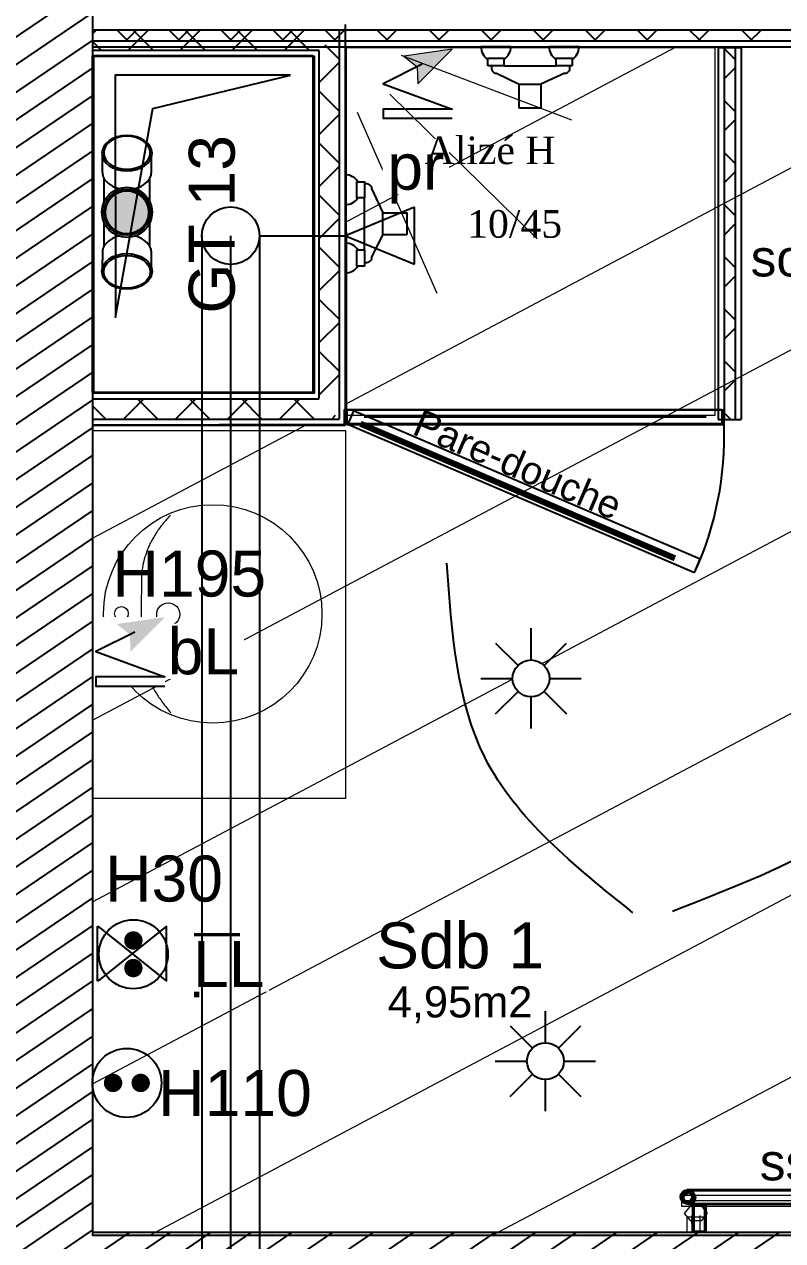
# Model space of a CAD drawing. Header units: millimetres. Extents: x 522027 to 600964, y -380282 to -298602.
# Drawn here: x 582096 to 583744, y -342648 to -340004 of the extents above; entities that cross this region are included whole.
import ezdxf

# ---------------------------------------------------------------- set-up
doc = ezdxf.new("R2010")
doc.units = ezdxf.units.MM
doc.set_wipeout_variables(frame=1)
for name, color, linetype in [('3-BAT C-Niveau -2', 7, 'Continuous'), ('prlm-CHAUFF-CONV', 1, 'Continuous'), ('prlm-EAU-CHU', 42, 'Continuous'), ('prlm-EAU-EF', 161, 'Continuous'), ('prlm-EAU-EUEV', 25, 'Continuous'), ('prlm-GT', 242, 'Continuous'), ('prlm-MOD', 64, 'Continuous')]:
    doc.layers.add(name, color=color, linetype=linetype)
for name, color, linetype, lineweight in [('faux plafond', 9, 'Continuous', 15), ('prlm-ELEC-CFO', 1, 'Continuous', 25), ('prlm-VMC', 82, 'Continuous', 25)]:
    doc.layers.add(name, color=color, linetype=linetype, lineweight=lineweight)
doc.styles.add('Arial', font='arial.ttf')
doc.styles.add('Geneva', font='arial.ttf')
doc.styles.add('Helvetica', font='arial.ttf')
doc.styles.add('prlm-vmc', font='pala.ttf', dxfattribs={"height": 14})
pattern_1 = [(34.276399, (505201.977, 142745.115), (-23.42441, 44.173488), [])]

# ---------------------------------------------------------------- blocks, each defined once
blk = doc.blocks.new('xi.PCHT')
at = {"color": 0, "lineweight": 5}
blk.add_wipeout([(-7.5, -7.5), (7.5, -7.5), (7.5, 7.5), (-7.5, 7.5)], dxfattribs=at).dxf.layer = 'prlm-ELEC-CFO'
at = {"layer": 'prlm-ELEC-CFO', "color": 0, "linetype": 'ByBlock', "lineweight": 5, "const_width": 2}
for points in [[(-4, 0, 1), (-2, 0, 1)], [(2, 0, 1), (4, 0, 1)]]:
    blk.add_lwpolyline(points, format="xyb", close=True, dxfattribs=at)
at = {"layer": 'prlm-ELEC-CFO', "color": 0, "linetype": 'ByBlock', "lineweight": -2}
blk.add_circle((0, 0), 7.5, dxfattribs=at)
blk = doc.blocks.new('Groupe-40-1')
at = {"color": 7, "linetype": 'Continuous', "lineweight": 9}
for p, q in [((16793.42, -46216.47), (16744.29, -46225.77)), ((16792.26, -46223.58), (16791.59, -46220.06)), ((16790.54, -46223.9), (16789.95, -46220.8)), ((16747.69, -46232.02), (16747.03, -46228.57)), ((16749.41, -46231.69), (16748.73, -46228.11))]:
    blk.add_line(p, q, dxfattribs=at)
at = {"color": 7, "linetype": 'Continuous', "lineweight": 9, "flags": 128}
for points in [[(16793.65, -46217.67), (16744.52, -46226.98), (16744.06, -46224.56), (16793.19, -46215.26)], [(16793.21, -46219.26), (16791.64, -46218), (16789.15, -46218.5), (16788.22, -46220.26), (16789.79, -46221.52), (16792.28, -46221.02)], [(16745.29, -46228.34), (16746.85, -46229.61), (16749.34, -46229.11), (16750.27, -46227.35), (16748.71, -46226.08), (16746.22, -46226.58)], [(16750.27, -46231.53), (16746.68, -46232.21), (16746.07, -46228.97), (16749.65, -46228.3)]]:
    blk.add_lwpolyline(points, close=True, dxfattribs=at)
at = {"color": 7, "linetype": 'Continuous', "lineweight": 13, "flags": 128}
blk.add_lwpolyline([(16793.12, -46223.42), (16789.61, -46224.08), (16789.01, -46220.89), (16792.52, -46220.23)], close=True, dxfattribs=at)
at = {"color": 7, "insert": (16764.08, -46209.33), "char_height": 7.993, "width": 24.9991, "attachment_point": 2, "rotation": 10.6809, "line_spacing_factor": 1.060906, "style": 'Geneva'}
blk.add_mtext('ss', dxfattribs=at)
blk = doc.blocks.new('Groupe-41-1')
at = {"color": 7, "linetype": 'Continuous', "lineweight": 13, "flags": 128}
blk.add_lwpolyline([(16602.12, -46163.65), (16587.21, -46085.05), (16641.24, -46074.8), (16656.16, -46153.4)], close=True, dxfattribs=at)
at = {"color": 7, "linetype": 'Continuous', "lineweight": 13}
for centre, major_axis in [((16620.33, -46119.37), (-23.33, -4.43)), ((16610.85, -46121.28), (-0.47, 2.46)), ((16600.81, -46122.97), (-0.28, 1.47))]:
    blk.add_ellipse(centre, major_axis=major_axis, ratio=1, dxfattribs=at)
blk.add_open_spline([(16607.34, -46099.98), (16602.36, -46107.51), (16605.17, -46122.86), (16607.78, -46136.1), (16615.35, -46142.17)], degree=2, dxfattribs=at)
blk = doc.blocks.new('Groupe-42-1')
at = {"color": 7, "linetype": 'Continuous', "lineweight": 18}
for p, q in [((16637.99, -45992.43), (16676.97, -45999.33)), ((16637.11, -46001.18), (16674.43, -46026.15)), ((16630.87, -46006.35), (16655.22, -46041.81))]:
    blk.add_line(p, q, dxfattribs=at)
at = {"color": 7, "linetype": 'Continuous', "lineweight": 13, "flags": 128}
blk.add_lwpolyline([(16640.91, -46071.55), (16626.02, -45992.95), (16704.63, -45978.06), (16719.51, -46056.67)], close=True, dxfattribs=at)
blk = doc.blocks.new('Groupe-59-1')
at = {"color": 7, "linetype": 'Continuous', "lineweight": 13}
for p, q in [((16517.17, -46011.34), (16554.1, -46004.36)), ((16580.12, -46141.91), (16554.03, -46004.37)), ((16517.17, -46011.34), (16488.7, -46035.89)), ((16580.12, -46141.91), (16517.17, -46011.34)), ((16580.12, -46141.91), (16488.75, -46035.84))]:
    blk.add_line(p, q, dxfattribs=at)
at = {"color": 7, "linetype": 'Continuous', "lineweight": 13, "flags": 128}
blk.add_lwpolyline([(16393.45, -46177.32), (16367.36, -46039.77), (16554.03, -46004.37), (16580.12, -46141.91)], close=True, dxfattribs=at)
blk = doc.blocks.new('xi.tsl-050-050')
at = {"layer": 'prlm-CHAUFF-CONV', "linetype": 'ByBlock', "lineweight": -2}
h = blk.add_hatch(color=0, dxfattribs=at)
edge = h.paths.add_edge_path()
edge.add_arc((-23.5, 7.5), 1.5, 0, 360)
edge = h.paths.add_edge_path(flags=17)
edge.add_arc((-23.5, 7.5), 1, 0, 360)
edge = h.paths.add_edge_path()
edge.add_arc((23.5, 7.5), 1.5, 0, 360)
edge = h.paths.add_edge_path(flags=17)
edge.add_arc((23.5, 7.5), 1, 0, 360)
at = {"layer": 'prlm-CHAUFF-CONV', "color": 0, "linetype": 'ByBlock', "lineweight": -2, "flags": 128}
for points in [[(23.5, 9), (-23.5, 9)], [(23.5, 6), (-23.5, 6)]]:
    blk.add_lwpolyline(points, dxfattribs=at)
at = {"layer": 'prlm-CHAUFF-CONV', "color": 0, "linetype": 'ByBlock', "lineweight": -2}
for points in [[(-19.73, 0), (-22.27, 0), (-22.27, 6), (-19.73, 6)], [(19.73, 0), (22.27, 0), (22.27, 6), (19.73, 6)]]:
    blk.add_lwpolyline(points, close=True, dxfattribs=at)
for centre, radius in [((-23.5, 7.5), 1.5), ((-23.5, 7.5), 1), ((23.5, 7.5), 1.5), ((23.5, 7.5), 1)]:
    blk.add_circle(centre, radius, dxfattribs=at)
blk = doc.blocks.new('xi.LL')
at = {"color": 0, "lineweight": 5}
blk.add_wipeout([(-7.5, -7.5), (7.5, -7.5), (7.5, 7.5), (-7.5, 7.5)], dxfattribs=at).dxf.layer = 'prlm-ELEC-CFO'
at = {"layer": 'prlm-ELEC-CFO', "color": 0, "linetype": 'ByBlock', "lineweight": 5, "const_width": 2}
for points in [[(-4, 0, 1), (-2, 0, 1)], [(2, 0, 1), (4, 0, 1)]]:
    blk.add_lwpolyline(points, format="xyb", close=True, dxfattribs=at)
at = {"layer": 'prlm-ELEC-CFO', "color": 0, "linetype": 'ByBlock', "lineweight": -2}
blk.add_circle((0, 0), 7.5, dxfattribs=at)
blk = doc.blocks.new('xi.PR')
at = {"layer": 'prlm-ELEC-CFO', "lineweight": 5}
blk.add_hatch(color=0, dxfattribs=at).paths.add_polyline_path([(-3, 6), (-0.1, 3.7), (0, 0), (7.5, 7.5)])
at = {"layer": 'prlm-ELEC-CFO', "color": 0, "lineweight": 5, "flags": 128}
blk.add_lwpolyline([(-3, 6), (-0.1, 3.7), (0, 0), (7.5, 7.5)], close=True, dxfattribs=at)
at = {"layer": 'prlm-ELEC-CFO', "color": 0}
blk.add_lwpolyline([(0.95, 4.23), (-7.5, 0), (7.5, -5.5), (-7.5, -5.5), (-7.5, -7.5), (7.5, -7.5)], dxfattribs=at)
blk = doc.blocks.new('xi.SPOT')
at = {"color": 0, "lineweight": 5}
blk.add_wipeout([(-4, 0), (-2.83, -2.83), (0, -4), (2.83, -2.83), (4, 0), (2.83, 2.83), (0, 4), (-2.83, 2.83)], dxfattribs=at).dxf.layer = 'prlm-ELEC-CFO'
at = {"layer": 'prlm-ELEC-CFO', "color": 0, "linetype": 'ByBlock', "lineweight": -2, "flags": 128}
for points in [[(0, 10.88), (0, 4)], [(-7.69, 7.69), (-2.83, 2.83)], [(7.69, 7.69), (2.83, 2.83)], [(-10.88, 0), (-4, 0)], [(4, 0), (10.88, 0)], [(-2.83, -2.83), (-7.69, -7.69)], [(0, -4), (0, -10.88)], [(2.83, -2.83), (7.69, -7.69)]]:
    blk.add_lwpolyline(points, dxfattribs=at)
at = {"layer": 'prlm-ELEC-CFO', "color": 0, "linetype": 'ByBlock', "lineweight": -2}
blk.add_circle((0, 0), 4, dxfattribs=at)
blk = doc.blocks.new('xi.BL')
at = {"color": 0, "lineweight": 5}
blk.add_wipeout([(-7.5, -7.5), (7.5, -7.5), (7.5, 7.5), (-7.5, 7.5)], dxfattribs=at).dxf.layer = 'prlm-ELEC-CFO'
at = {"layer": 'prlm-ELEC-CFO', "lineweight": 5}
blk.add_hatch(color=0, dxfattribs=at).paths.add_polyline_path([(-3, 6), (-0.1, 3.7), (0, 0), (7.5, 7.5)])
at = {"layer": 'prlm-ELEC-CFO', "color": 0}
blk.add_lwpolyline([(0.95, 4.23), (-7.5, 0), (7.5, -5.5), (-7.5, -5.5), (-7.5, -7.5), (7.5, -7.5)], dxfattribs=at)
blk = doc.blocks.new('xi.dchrob')
at = {"layer": 'prlm-MOD', "color": 161}
for p, q in [((8.16, -2.3), (8.16, 2.3)), ((13.38, 1.16), (13.38, -1.16))]:
    blk.add_line(p, q, dxfattribs=at)
for points in [[(0, 10.66), (0, 4.16)], [(4.19, -5.66), (4.19, 5.66)], [(5.77, 7.56), (8.16, 2.38)], [(5.77, -7.26), (8.16, -2.37)], [(0, -4.16), (0, -10.66)]]:
    blk.add_lwpolyline(points, dxfattribs=at)
for points in [[(2.5, 9.16), (4.19, 9.16), (4.19, 5.66), (2.5, 5.66)], [(13.38, -2.37), (8.16, -2.37), (8.16, 2.38), (13.38, 2.38)], [(2.5, -5.66), (4.19, -5.66), (4.19, -9.16), (2.5, -9.16)]]:
    blk.add_lwpolyline(points, close=True, dxfattribs=at)
for centre, radius, start, end in [((0, 7.41), 3.25, 32.579, 90), ((4.65, 7.56), 1.13, 0, 114.0743), ((0, 7.41), 3.25, 270, 327.421), ((0, -7.41), 3.25, 32.579, 90), ((4.65, -7.26), 1.13, 245.9257, 360), ((0, -7.41), 3.25, 270, 327.421)]:
    blk.add_arc(centre, radius, start, end, dxfattribs=at)

msp = doc.modelspace()

# ---------------------------------------------------------------- hatches: boundary and pattern name
h = msp.add_hatch()
h.set_pattern_fill('02_ISOLANT', color=256, scale=10, angle=-180.0036, style=0, pattern_type=2)
h.set_pattern_definition([(224.996399, (505019.33, 142779.7), (56.564987, -56.572098), []), (314.996399, (505019.33, 142779.7), (-56.572098, -56.564987), [])])
h.paths.add_polyline_path([(584454.7, -340040.8), (584454.7, -340016.8), (582243.6, -340016.6), (582243.6, -340040.6)])
h = msp.add_hatch()
h.set_pattern_fill('02_ISOLANT', color=256, scale=10, angle=-180, style=0, pattern_type=2)
h.set_pattern_definition([(224.999993, (505019.33, 142779.7), (56.568536, -56.568549), []), (314.999993, (505019.33, 142779.7), (-56.568549, -56.568536), [])])
h.paths.add_polyline_path([(582736.5, -340060.6), (582780.5, -340016.6), (582243.6, -340016.6), (582243.6, -340060.6)])
h = msp.add_hatch()
h.set_pattern_fill('02_ISOLANT', color=256, scale=10, angle=90.0046, style=0, pattern_type=2)
h.set_pattern_definition([(135.00462, (505019.33, 142779.7), (-56.563982, -56.573103), []), (225.00462, (505019.33, 142779.7), (-56.573103, 56.563982), [])])
h.paths.add_polyline_path([(582736.5, -340816.8), (582780.5, -340860.6), (582780.5, -340016.9), (582736.5, -340060.9)])
h = msp.add_hatch()
h.set_pattern_fill('02_ISOLANT', color=256, scale=10, angle=-90, style=0, pattern_type=2)
h.set_pattern_definition([(314.999993, (505019.33, 142779.7), (56.568549, 56.568536), []), (44.999993, (505019.33, 142779.7), (56.568536, -56.568549), [])])
h.paths.add_polyline_path([(583640.5, -340054), (583616.5, -340054), (583616.5, -340863.2), (583640.5, -340863.2)])
h = msp.add_hatch()
h.set_pattern_fill('02_ISOLANT', color=256, scale=10, style=0, pattern_type=2)
h.set_pattern_definition([(44.999993, (505019.33, 142779.7), (-56.568536, 56.568549), []), (134.999993, (505019.33, 142779.7), (56.568549, 56.568536), [])])
h.paths.add_polyline_path([(582243.4, -340818.1), (582243.4, -340862.1), (582780.5, -340862.1), (582736.6, -340818.1)])
at = {"layer": '3-BAT C-Niveau -2'}
h = msp.add_hatch(dxfattribs=at)
h.set_pattern_fill('MURS MACONNERIE-2', color=256, scale=10, angle=-10.7236, style=0, pattern_type=2)
h.set_pattern_definition(pattern_1)
h.paths.add_polyline_path([(577428.1, -342629.2), (577428.1, -342809.2), (584857, -342809.2), (584857, -342629.2)])
at = {"layer": 'prlm-CHAUFF-CONV'}
h = msp.add_hatch(color=256, dxfattribs=at)
edge = h.paths.add_edge_path()
edge.add_arc((583536.6, -342552.7), 15, 0, 360)
edge = h.paths.add_edge_path(flags=17)
edge.add_arc((583536.6, -342552.7), 10, 0, 360)
edge = h.paths.add_edge_path()
edge.add_arc((584006.6, -342552.7), 15, 0, 360)
edge = h.paths.add_edge_path(flags=17)
edge.add_arc((584006.6, -342552.7), 10, 0, 360)
at = {"layer": 'prlm-EAU-EUEV'}
h = msp.add_hatch(color=256, dxfattribs=at)
edge = h.paths.add_edge_path()
edge.add_arc((582318.7, -340412.5), 50, 352.573, 712.573)
h = msp.add_hatch(color=256, dxfattribs=at)
edge = h.paths.add_edge_path()
edge.add_arc((582319.7, -340412), 50, 352.573, 712.573)

# ---------------------------------------------------------------- linework, layer by layer
for p, q in [((584454.7, -340016.8), (582243.6, -340016.6)), ((584454.7, -340016.8), (582243.6, -340016.6)), ((582780.5, -340016.6), (582243.6, -340016.6)), ((582780.5, -340016.6), (582243.6, -340016.6)), ((582780.5, -340860.6), (582780.5, -340016.9)), ((582780.5, -340860.6), (582780.5, -340016.9)), ((582793.5, -340873.6), (582793.5, -340003.9)), ((584454.7, -340040.8), (582243.6, -340040.6)), ((584454.7, -340040.8), (582243.6, -340040.6)), ((584454.7, -340053.8), (582243.6, -340053.6)), ((584454.7, -340053.8), (582243.6, -340053.6)), ((582736.5, -340060.6), (582243.6, -340060.6)), ((582736.5, -340060.6), (582243.6, -340060.6)), ((582723.5, -340073.6), (582243.6, -340073.6)), ((582723.5, -340073.6), (582243.6, -340073.6)), ((582723.5, -340803.8), (582723.5, -340073.9)), ((582723.5, -340803.8), (582723.5, -340073.9)), ((582736.5, -340816.8), (582736.5, -340060.9)), ((582736.5, -340816.8), (582736.5, -340060.9)), ((583603.5, -340054), (583603.5, -340863.2)), ((583603.5, -340054), (583653.5, -340054)), ((583616.5, -340054), (583616.5, -340863.2)), ((583616.5, -340054), (583616.5, -340863.2)), ((583640.5, -340054), (583640.5, -340863.2)), ((583640.5, -340054), (583640.5, -340863.2)), ((583653.5, -340054), (583653.5, -340863.2)), ((583653.5, -340054), (583653.5, -340863.2)), ((582243.4, -340805.1), (582723.6, -340805.1)), ((582243.4, -340805.1), (582723.6, -340805.1)), ((582243.4, -340818.1), (582736.6, -340818.1)), ((582243.4, -340818.1), (582736.6, -340818.1)), ((582243.4, -340862.1), (582780.5, -340862.1)), ((582243.4, -340862.1), (582780.5, -340862.1)), ((583603.5, -340863.2), (583653.5, -340863.2)), ((582243.4, -340875.1), (582793.4, -340875.1))]:
    msp.add_line(p, q)
at = {"flags": 128}
msp.add_lwpolyline([(582674.1, -340114.3), (582293.5, -340114.2), (582293.6, -340640.2), (582375.1, -340186.5)], close=True, dxfattribs=at)
at = {"layer": '3-BAT C-Niveau -2'}
for p, q in [((582243.6, -342629.2), (584857, -342629.2)), ((582293.7, -342629.2), (583020.9, -342629.2)), ((583200.9, -342629.2), (584857, -342629.2))]:
    msp.add_line(p, q, dxfattribs=at)
at = {"layer": 'prlm-CHAUFF-CONV'}
for p, q in [((584006.6, -342537.7), (583536.6, -342537.7)), ((584006.6, -342567.7), (583536.6, -342567.7)), ((583548.9, -342627.7), (583548.9, -342567.7)), ((583548.9, -342567.7), (583574.2, -342567.7)), ((583574.2, -342567.7), (583574.2, -342627.7)), ((583574.2, -342627.7), (583548.9, -342627.7))]:
    msp.add_line(p, q, dxfattribs=at)
for radius in [15, 10]:
    msp.add_circle((583536.6, -342552.7), radius, dxfattribs=at)
at = {"layer": 'prlm-EAU-CHU'}
for p, q in [((582265.2, -340291.6), (582265.2, -340325.9)), ((582372.1, -340325.9), (582372.1, -340291.6)), ((582268.7, -340338.1), (582268.7, -340390.8)), ((582368.7, -340390.8), (582368.7, -340338.1)), ((582268.7, -340434.1), (582268.7, -340486.8)), ((582368.7, -340486.8), (582368.7, -340434.1)), ((582265.3, -340499), (582265.2, -340533.3)), ((582372.1, -340533.3), (582372.1, -340499))]:
    msp.add_line(p, q, dxfattribs=at)
for radius in [54.5, 46.9]:
    msp.add_circle((582318.7, -340412.5), radius, dxfattribs=at)
for centre, radius, start, end in [((582294.2, -340324.4), 28.9, 182.8974, 208.4284), ((582310.3, -340312.6), 48.8, 211.5916, 260.0243), ((582327.1, -340312.6), 48.8, 279.9757, 328.4084), ((582343.2, -340324.4), 28.9, 331.5716, 357.1026), ((582310.3, -340512.3), 48.8, 99.9757, 148.4084), ((582327.1, -340512.3), 48.8, 31.5916, 80.0243), ((582294.2, -340500.5), 28.9, 151.5716, 177.1026), ((582343.2, -340500.5), 28.9, 2.8974, 28.4284)]:
    msp.add_arc(centre, radius, start, end, dxfattribs=at)
at = {"layer": 'prlm-EAU-CHU', "extrusion": (0, 0, -1)}
for centre, major_axis, ratio in [((582318.7, -340284.1), (-54.5, 0), 0.707316), ((582318.7, -340283), (-50.5, 0), 0.706972)]:
    msp.add_ellipse(centre, major_axis=major_axis, ratio=ratio, dxfattribs=at)
at = {"layer": 'prlm-EAU-CHU'}
for centre, major_axis, ratio in [((582318.7, -340540.8), (-54.5, 0), 0.707316), ((582318.7, -340541.9), (-50.5, 0), 0.706972)]:
    msp.add_ellipse(centre, major_axis=major_axis, ratio=ratio, dxfattribs=at)
at = {"layer": 'prlm-EAU-EUEV'}
for centre in [(582318.7, -340412.5), (582319.7, -340412)]:
    msp.add_circle(centre, 50, dxfattribs=at)
at = {"layer": 'prlm-ELEC-CFO'}
for points in [[(583418.6, -341935), (583097, -341598), (583014, -341175.4)], [(584125.5, -341172.9), (584059.1, -341572.1), (583504.2, -341932.4)]]:
    msp.add_spline(points, degree=3, dxfattribs=at)
at = {"layer": 'prlm-GT'}
for p, q in [((582723.5, -340072.2), (582243.3, -340072.2)), ((582243.3, -340072.2), (582243.3, -340803.7)), ((582723.5, -340803.7), (582723.5, -340072.2)), ((582243.3, -340803.7), (582723.5, -340803.7))]:
    msp.add_line(p, q, dxfattribs=at)
msp.add_lwpolyline([(582246.1, -340805.1), (582726.2, -340805.1), (582726.2, -340073.6), (582246.1, -340073.6)], close=True, dxfattribs=at)
at = {"layer": 'prlm-MOD'}
for p, q in [((583153.1, -340052.5), (583088.1, -340052.5)), ((583103.1, -340094.4), (583103.1, -340077.5)), ((583103.1, -340077.5), (583138.1, -340077.5)), ((583138.1, -340077.5), (583138.1, -340094.4)), ((583301.4, -340052.5), (583236.4, -340052.5)), ((583251.4, -340094.4), (583251.4, -340077.5)), ((583251.4, -340077.5), (583286.4, -340077.5)), ((583286.4, -340077.5), (583286.4, -340094.4)), ((583138.1, -340094.4), (583103.1, -340094.4)), ((583138.1, -340094.4), (583251.4, -340094.4)), ((583286.4, -340094.4), (583251.4, -340094.4)), ((583122.2, -340110.3), (583171, -340134.1)), ((583270.4, -340110.3), (583218.5, -340134.1)), ((583171, -340186.3), (583171, -340134.1)), ((583171, -340134.1), (583218.5, -340134.1)), ((583171.7, -340134.1), (583217.8, -340134.1)), ((583218.5, -340134.1), (583218.5, -340186.3)), ((583218.5, -340186.3), (583171, -340186.3)), ((583206.4, -340186.3), (583183.1, -340186.3))]:
    msp.add_line(p, q, dxfattribs=at)
at = {"layer": 'prlm-MOD', "ltscale": 50}
for p, q in [((582791.9, -340872.5), (582791.9, -340841.4)), ((582791.9, -340841.4), (583611.9, -340841.4)), ((583611.9, -340841.4), (583611.9, -340872.5)), ((582834, -340857), (583577.5, -340857)), ((583577.5, -340857), (583577.5, -340857)), ((583611.9, -340872.5), (582791.9, -340872.5))]:
    msp.add_line(p, q, dxfattribs=at)
for points in [[(583616.5, -340874), (583616.5, -340842.8), (582796.4, -340842.8), (582796.4, -340874)], [(583552.5, -341195.4), (583564.8, -341166.8), (582810.9, -340844.1), (582798.6, -340872.7)]]:
    msp.add_lwpolyline(points, close=True, dxfattribs=at)
at = {"layer": 'prlm-MOD', "ltscale": 50, "const_width": 13.3}
msp.add_lwpolyline([(583509.8, -341164.6), (582826.2, -340872), (582826.2, -340872)], dxfattribs=at)
at = {"layer": 'prlm-MOD'}
for centre, radius, start, end in [((583120.6, -340052.5), 32.5, 180, 237.421), ((583120.6, -340052.5), 32.5, 302.579, 0), ((583268.9, -340052.5), 32.5, 180, 237.421), ((583268.9, -340052.5), 32.5, 302.579, 0), ((583122.2, -340099), 11.3, 155.9257, 270), ((583270.4, -340099), 11.3, 270, 24.0743), ((582904.9, -340899.4), 712.1, 335.4356, 2.0473)]:
    msp.add_arc(centre, radius, start, end, dxfattribs=at)
at = {"layer": 'prlm-VMC'}
for p, q in [((582606.6, -340463.3), (582793.5, -340463.3)), ((582793.5, -340463.3), (582943.6, -340525))]:
    msp.add_line(p, q, dxfattribs=at)
msp.add_circle((582544.1, -340463.3), 62.5, dxfattribs=at)
msp.add_solid([(582803.5, -340463.3), (582933.6, -340411.6), (582933.6, -340515), (582803.5, -340463.3)], dxfattribs=at)

# ---------------------------------------------------------------- block references
at = {"xscale": 10, "yscale": 10, "zscale": 10, "rotation": 349.2763985886067}
for name in ['Groupe-59-1', 'Groupe-42-1', 'Groupe-41-1', 'Groupe-40-1']:
    msp.add_blockref(name, (505019.3, 142779.7), dxfattribs=at)
at = {"layer": 'prlm-CHAUFF-CONV', "xscale": 10, "yscale": 10, "zscale": 10}
msp.add_blockref('xi.tsl-050-050', (583774.3, -342629.2), dxfattribs=at)
at = {"layer": 'prlm-ELEC-CFO', "xscale": 10, "yscale": 10, "zscale": 10}
for name, p in [('xi.PR', (582950.7, -340133.1)), ('xi.PCHT', (582318.6, -342305))]:
    msp.add_blockref(name, p, dxfattribs=at)

# ---------------------------------------------------------------- texts
at = {"color": 7, "insert": (583994.2, -340471.8), "char_height": 80, "attachment_point": 2, "rotation": 360, "line_spacing_factor": 0.834288, "style": 'Helvetica'}
msp.add_mtext('sol carrelage', dxfattribs=at)
at = {"char_height": 100, "attachment_point": 2, "style": 'Arial'}
for s, insert, rotation, line_spacing_factor in [('Sdb 1\\P{\\H0.6752x;4,95m2}', (583042.8, -341956), 360, 0.834288), ('LL', (582564.6, -342045.5), 270.0427, 1.060906)]:
    msp.add_mtext(s, dxfattribs=dict(at, insert=insert, rotation=rotation, line_spacing_factor=line_spacing_factor))
at = {"layer": '3-BAT C-Niveau -2', "insert": (582453.1, -340632.6), "char_height": 100, "attachment_point": 1, "rotation": 90, "line_spacing_factor": 0.25, "style": 'Arial'}
msp.add_mtext('GT 13', dxfattribs=at)
at = {"layer": 'prlm-ELEC-CFO', "style": 'Arial'}
for s, p in [('H195', (582287.4, -341247.7)), ('H30', (582271.3, -341910.7))]:
    msp.add_text(s, height=100, dxfattribs=at).set_placement(p)
at = {"layer": 'prlm-MOD', "insert": (583400.6, -341027.1), "char_height": 60, "width": 1407.621, "attachment_point": 3, "rotation": 336.8264, "style": 'Arial'}
msp.add_mtext('Pare-douche', dxfattribs=at)
at = {"layer": 'prlm-VMC', "style": 'prlm-vmc'}
msp.add_text('10/45', height=60, dxfattribs=at).set_placement((583058.2, -340467.7))

# ---------------------------------------------------------------- next in the draw order: hatches: boundary and pattern name
at = {"layer": '3-BAT C-Niveau -2'}
h = msp.add_hatch(dxfattribs=at)
h.set_pattern_fill('MURS MACONNERIE-2', color=256, scale=10, angle=-10.7236, style=0, pattern_type=2)
h.set_pattern_definition(pattern_1)
h.paths.add_polyline_path([(582063.6, -342629.2), (582243.6, -342629.2), (582243.7, -337938.9), (582063.7, -337938.9)])
at = {"layer": 'faux plafond'}
h = msp.add_hatch(dxfattribs=at)
h.set_pattern_fill('BA 13', color=9, scale=10, angle=-10.7236, style=0, pattern_type=2)
h.set_pattern_definition([(207.93621, (505019.33, 142779.7), (-142.2261, 319.79952), [])])
h.paths.add_polyline_path([(584443.9, -340053.6), (582793.6, -340053.6), (582794, -340873.6), (582244, -340875.1), (582243.6, -342635.8), (587297.2, -342635.8), (587297.2, -341180.7), (588123.4, -341180.7), (588123.4, -340510.6), (584494.4, -340510.6), (584493.9, -341011.5), (584444.6, -341011.5)])
h.paths.add_polyline_path([(584444, -341981.2), (584444, -341881.5), (584494, -341881.5), (584494, -341981.2)])
h.paths.add_polyline_path([(585931.9, -340510.6), (585932, -341679.2), (585981.7, -341679.2), (585981.6, -340510.6)])

# ---------------------------------------------------------------- next in the draw order: linework, layer by layer
at = {"ltscale": 50.8, "flags": 128}
msp.add_lwpolyline([(584443.9, -340053.6), (582793.6, -340053.6), (582794, -340873.6), (582244, -340875.1), (582243.6, -342635.8), (587297.2, -342635.8), (587297.2, -341180.7), (588123.4, -341180.7), (588123.4, -340510.6), (584494.4, -340510.6), (584493.9, -341011.5), (584444.6, -341011.5)], close=True, dxfattribs=at)
at = {"layer": '3-BAT C-Niveau -2'}
msp.add_line((582243.7, -337938.9), (582243.6, -342629.2), dxfattribs=at)
msp.add_line((582243.7, -337938.9), (582243.6, -342629.2), dxfattribs=at)

# ---------------------------------------------------------------- next in the draw order: texts
at = {"layer": 'prlm-ELEC-CFO', "style": 'Arial'}
msp.add_text('H110', height=100, dxfattribs=at).set_placement((582386.7, -342376.9))

# ---------------------------------------------------------------- next in the draw order: block references
at = {"layer": 'prlm-ELEC-CFO', "xscale": 10, "yscale": 10, "zscale": 10}
for name, p, rotation in [('xi.SPOT', (583197, -341425.6), 89.99999999999834), ('xi.LL', (582332.7, -342025.3), 89.99999999983902), ('xi.SPOT', (583228.2, -342257.8), 89.99999999999834)]:
    msp.add_blockref(name, p, dxfattribs=dict(at, rotation=rotation))

# ---------------------------------------------------------------- next in the draw order: texts
at = {"layer": 'prlm-ELEC-CFO', "char_height": 100, "attachment_point": 5, "line_spacing_factor": 0.8, "style": 'Arial', "bg_fill": 3, "box_fill_scale": 1.1, "bg_fill_color": 256, "bg_fill_transparency": 0}
for s, insert in [('pr', (582946.7, -340328.4)), ('bL', (582485.2, -341367.4)), ('LL', (582539.8, -342046.6))]:
    msp.add_mtext(s, dxfattribs=dict(at, insert=insert))

# ---------------------------------------------------------------- next in the draw order: linework, layer by layer
at = {"layer": 'prlm-EAU-EF'}
for p, q in [((582254.9, -342083.9), (582254.9, -341963.9)), ((582254.9, -341963.9), (582404.9, -342083.9)), ((582404.9, -341963.9), (582254.9, -342083.9)), ((582404.9, -342083.9), (582404.9, -341963.9))]:
    msp.add_line(p, q, dxfattribs=at)
at = {"layer": 'prlm-VMC'}
for p, q in [((582943.6, -340401.6), (582793.5, -340463.3)), ((582943.6, -340525), (582943.6, -340401.6)), ((582481.6, -340463.3), (582481.6, -343168)), ((582544.1, -340463.3), (582544.1, -343168)), ((582606.6, -340463.3), (582606.6, -343168))]:
    msp.add_line(p, q, dxfattribs=at)

# ---------------------------------------------------------------- next in the draw order: block references
at = {"layer": 'prlm-ELEC-CFO', "xscale": 10, "yscale": 10, "zscale": 10}
msp.add_blockref('xi.BL', (582326.3, -341367.4), dxfattribs=at)
at = {"layer": 'prlm-MOD', "xscale": 10, "yscale": 10, "zscale": 10}
msp.add_blockref('xi.dchrob', (582793.5, -340437.6), dxfattribs=at)

# ---------------------------------------------------------------- next in the draw order: texts
at = {"layer": 'prlm-VMC', "style": 'prlm-vmc'}
msp.add_text('Alizé H', height=60, dxfattribs=at).set_placement((582965.8, -340307.7))

doc.saveas('drawing.dxf')
